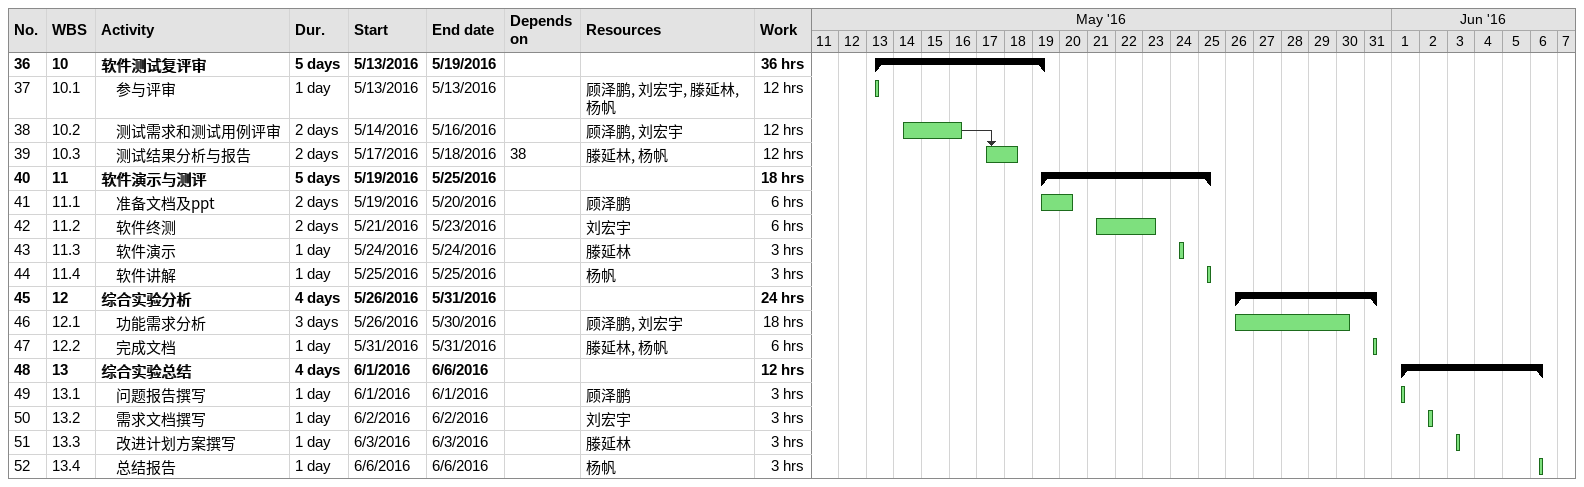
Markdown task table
| ID | WBS | Task | Duration | Start | Finish | Predecessors | Resources | Work (h) |
|---|---|---|---|---|---|---|---|---|
| 36 | 10 | **软件测试复评审** | 5d | 2016-05-13 | 2016-05-19 |  |  | 36 |
| 37 | 10.1 | 参与评审 | 1d | 2016-05-13 | 2016-05-13 |  | 顾泽鹏, 刘宏宇, 滕延林, 杨帆 | 12 |
| 38 | 10.2 | 测试需求和测试用例评审 | 2d | 2016-05-14 | 2016-05-16 |  | 顾泽鹏, 刘宏宇 | 12 |
| 39 | 10.3 | 测试结果分析与报告 | 2d | 2016-05-17 | 2016-05-18 | 38 | 滕延林, 杨帆 | 12 |
| 40 | 11 | **软件演示与测评** | 5d | 2016-05-19 | 2016-05-25 |  |  | 18 |
| 41 | 11.1 | 准备文档及ppt | 2d | 2016-05-19 | 2016-05-20 |  | 顾泽鹏 | 6 |
| 42 | 11.2 | 软件终测 | 2d | 2016-05-21 | 2016-05-23 |  | 刘宏宇 | 6 |
| 43 | 11.3 | 软件演示 | 1d | 2016-05-24 | 2016-05-24 |  | 滕延林 | 3 |
| 44 | 11.4 | 软件讲解 | 1d | 2016-05-25 | 2016-05-25 |  | 杨帆 | 3 |
| 45 | 12 | **综合实验分析** | 4d | 2016-05-26 | 2016-05-31 |  |  | 24 |
| 46 | 12.1 | 功能需求分析 | 3d | 2016-05-26 | 2016-05-30 |  | 顾泽鹏, 刘宏宇 | 18 |
| 47 | 12.2 | 完成文档 | 1d | 2016-05-31 | 2016-05-31 |  | 滕延林, 杨帆 | 6 |
| 48 | 13 | **综合实验总结** | 4d | 2016-06-01 | 2016-06-06 |  |  | 12 |
| 49 | 13.1 | 问题报告撰写 | 1d | 2016-06-01 | 2016-06-01 |  | 顾泽鹏 | 3 |
| 50 | 13.2 | 需求文档撰写 | 1d | 2016-06-02 | 2016-06-02 |  | 刘宏宇 | 3 |
| 51 | 13.3 | 改进计划方案撰写 | 1d | 2016-06-03 | 2016-06-03 |  | 滕延林 | 3 |
| 52 | 13.4 | 总结报告 | 1d | 2016-06-06 | 2016-06-06 |  | 杨帆 | 3 |
